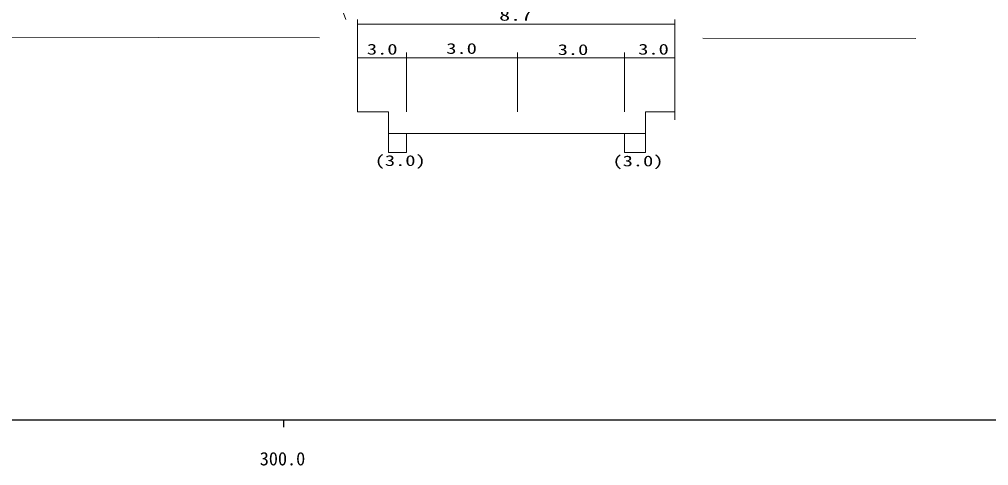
# Model space of a CAD drawing. Units: millimetres, scale not verified. Extents: x 65096 to 705096, y -9435 to 350565.
# Drawn here: x 356896 to 489678, y 169279 to 230443 of the extents above; entities that cross this region are included whole.
import ezdxf
from ezdxf.enums import TextEntityAlignment as Align

# ---------------------------------------------------------------- set-up
doc = ezdxf.new("R2010")
doc.units = ezdxf.units.MM
doc.header["$LTSCALE"] = 1000
for name, color, linetype, lineweight in [('M-TTL-BAND', 7, 'Continuous', 25), ('S-BGD', 7, 'Continuous', 13), ('S-BGD-CRST', 4, 'Continuous', 13), ('S-BGD-HTXT', 6, 'Continuous', 13)]:
    doc.layers.add(name, color=color, linetype=linetype, lineweight=lineweight)
doc.styles.add('ＭＳ ゴシック', font='')
doc.styles.get('ＭＳ ゴシック').set_extended_font_data('MS Gothic')

msp = doc.modelspace()

# ---------------------------------------------------------------- linework, layer by layer
at = {"layer": 'M-TTL-BAND'}
for p, q in [((65096, 175564), (604096, 175564)), ((393096, 175565), (393096, 174564))]:
    msp.add_line(p, q, dxfattribs=at)
at = {"layer": 'S-BGD'}
msp.add_lwpolyline([(401636, 230423), (401316, 231314)], dxfattribs=at)
at = {"layer": 'S-BGD-CRST'}
for p, q in [((403178, 229772), (446675, 229772)), ((403229, 230436), (403229, 217775)), ((446675, 230436), (446675, 216652)), ((409917, 225892), (409917, 217775)), ((425130, 225892), (425130, 217775)), ((439783, 225892), (439783, 217775)), ((403229, 225177), (446675, 225177)), ((403229, 217775), (407466, 217775)), ((407466, 217775), (407466, 212210)), ((442693, 217775), (442693, 212210)), ((442693, 217775), (446675, 217775)), ((407466, 214814), (442693, 214814)), ((409917, 214814), (409917, 212210)), ((439783, 214814), (439783, 212210)), ((407466, 212210), (409917, 212210)), ((439783, 212210), (442693, 212210))]:
    msp.add_line(p, q, dxfattribs=at)
at = {"layer": 'S-BGD-HTXT'}
for p, q in [((131884, 228281), (397995, 227930)), ((450549, 227860), (479720, 227822))]:
    msp.add_line(p, q, dxfattribs=at)

# ---------------------------------------------------------------- texts
at = {"layer": 'M-TTL-BAND', "style": 'ＭＳ ゴシック'}
msp.add_text('300.0', height=1833, dxfattribs=at).set_placement((392940, 168759), align=Align.BOTTOM_CENTER)
at = {"layer": 'S-BGD-CRST', "style": 'ＭＳ ゴシック'}
for s, width, p in [('8.7', 1.5, (422629, 229823)), ('3.0', 1.4, (404505, 225177)), ('3.0', 1.4, (415379, 225279)), ('3.0', 1.4, (441671, 225177)), ('3.0', 1.4, (430644, 225126)), ('(3.0)', 1.4, (405577, 209913)), ('(3.0)', 1.4, (438149, 209862))]:
    msp.add_text(s, height=1466, dxfattribs=dict(at, width=width)).set_placement(p, align=Align.BOTTOM_LEFT)

doc.saveas('drawing.dxf')
